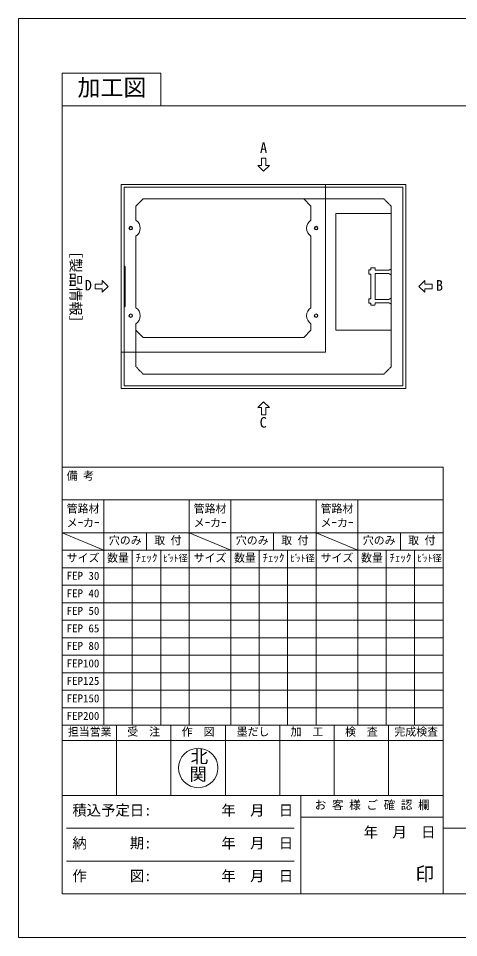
# Model space of a CAD drawing. Units: millimetres, scale not verified. Extents: x -4455 to 4455, y -3150 to 3150.
# Drawn here: x -4455 to -1438, y -3150 to 3150 of the extents above; entities that cross this region are included whole.
import ezdxf
from ezdxf.enums import TextEntityAlignment as Align

# ---------------------------------------------------------------- set-up
doc = ezdxf.new("R2010")
doc.units = ezdxf.units.MM
doc.header["$LTSCALE"] = 20
doc.linetypes.add('LONG_DASHED1', pattern=[7, 6, -1])
for name, color, linetype, lineweight in [('0-0_D-TTL', 7, 'Continuous', 9), ('0-1_Defpoints', 7, 'Continuous', 9), ('0-2_D-TTL-FRAM1', 134, 'Continuous', 9), ('0-3_D-TTL-TXT', 7, 'Continuous', 9), ('0-4_D-STR-TXT', 7, 'Continuous', 9), ('0-5_D-STR', 7, 'Continuous', 9), ('0-8_D-STR-STR1', 7, 'LONG_DASHED1', 9), ('0-A_D-STR-STR3', 2, 'LONG_DASHED1', 9)]:
    doc.layers.add(name, color=color, linetype=linetype, lineweight=lineweight)
doc.styles.add('HG正楷書体-PRO', font='')
doc.styles.add('ＭＳ ゴシック', font='')
doc.styles.get('HG正楷書体-PRO').set_extended_font_data('HG正楷書体-PRO')
doc.styles.get('ＭＳ ゴシック').set_extended_font_data('MS Gothic')

# ---------------------------------------------------------------- blocks, each defined once
blk = doc.blocks.new('A$C4DE05FD1')
at = {"layer": '0-0_D-TTL', "color": 134}
for p, q in [((4000, 79000), (4000, 4000)), ((4000, 76000), (114800, 76000)), ((4000, 4000), (114800, 4000))]:
    blk.add_line(p, q, dxfattribs=at)
blk.add_lwpolyline([(4000, 79000), (13000, 79000), (13000, 76000)], dxfattribs=at)
at = {"layer": '0-1_Defpoints', "color": 134}
for p, q in [((0, 84000), (0, 0)), ((0, 84000), (118800, 84000)), ((0, 0), (118800, 0))]:
    blk.add_line(p, q, dxfattribs=at)
at = {"layer": '0-2_D-TTL-FRAM1'}
blk.add_line((38800, 10000), (114800, 10000), dxfattribs=at)
at = {"layer": '0-3_D-TTL-TXT', "style": 'ＭＳ ゴシック'}
blk.add_text('加工図', height=1539, dxfattribs=at).set_placement((5399.8, 76447.4), align=Align.BOTTOM_LEFT)
blk = doc.blocks.new('A$C4C6C5A58')
at = {"layer": '0-4_D-STR-TXT', "style": 'ＭＳ ゴシック'}
for s, p in [('ﾋﾞ', (0, -118.4)), ('ｯﾄ径', (540.8, -118.4))]:
    blk.add_text(s, height=615.7, dxfattribs=at).set_placement(p, align=Align.BOTTOM_LEFT)
blk = doc.blocks.new('A$C43AD63AA')
at = {"layer": '0-2_D-TTL-FRAM1'}
for p, q in [((0, 20600), (0, 0)), ((3800, 20600), (3800, 0)), ((0, 17600), (11600, 17600)), ((0, 17600), (3800, 16000)), ((7700, 17600), (7700, 16000)), ((0, 16000), (11600, 16000)), ((6400, 16000), (6400, 0)), ((9000, 16000), (9000, 0)), ((0, 14400), (11600, 14400)), ((0, 12800), (11600, 12800)), ((0, 11200), (11600, 11200)), ((0, 9600), (11600, 9600)), ((0, 8000), (11600, 8000)), ((0, 6400), (11600, 6400)), ((0, 4800), (11600, 4800)), ((0, 3200), (11600, 3200)), ((0, 1600), (11600, 1600)), ((0, 0), (11600, 0))]:
    blk.add_line(p, q, dxfattribs=at)
blk.add_lwpolyline([(0, 20600), (11600, 20600), (11600, 0)], dxfattribs=at)
at = {"layer": '0-3_D-TTL-TXT'}
blk.add_blockref('A$C4C6C5A58', (9220, 14896.8), dxfattribs=at)
at = {"layer": '0-3_D-TTL-TXT', "style": 'ＭＳ ゴシック'}
for s, p in [('管路材', (411.8, 19216.2)), ('メｰカｰ', (411.8, 17928.8)), ('穴のみ', (4267.8, 16316.2)), ('取 付', (8408.4, 16316.2)), ('サイズ', (411.8, 14716.2)), ('数量', (4103.9, 14716.2)), ('ﾁｪｯｸ', (6703.9, 14716.2))]:
    blk.add_text(s, height=731.2, dxfattribs=at).set_placement(p, align=Align.BOTTOM_LEFT)
blk = doc.blocks.new('A$C77D93FA8')
at = {"layer": '0-3_D-TTL-TXT', "style": 'ＭＳ ゴシック'}
for s, p in [('FEP 30', (411.8, 13076.2)), ('FEP 40', (411.8, 11476.2)), ('FEP 50', (411.8, 9876.2)), ('FEP 65', (411.8, 8276.2)), ('FEP 80', (411.8, 6676.2)), ('FEP100', (411.8, 5076.2)), ('FEP125', (411.8, 3476.2)), ('FEP150', (411.8, 1876.2)), ('FEP200', (411.8, 276.2))]:
    blk.add_text(s, height=731.2, dxfattribs=at).set_placement(p, align=Align.BOTTOM_LEFT)
blk = doc.blocks.new('A$C70CC1A47')
at = {"layer": '0-8_D-STR-STR1'}
for p, q in [((0, 2820), (120, 2700)), ((120, -2700), (120, 2700)), ((120, -2700), (0, -2820))]:
    blk.add_line(p, q, dxfattribs=at)
blk = doc.blocks.new('A$C5CC9656A')
at = {"layer": '0-5_D-STR'}
for p, q in [((0, -14000), (0, 14000)), ((0, 14000), (39000, 14000)), ((28000, 14000), (28000, -9000)), ((39000, 14000), (39000, -14000)), ((3000, 12000), (2000, 11000)), ((2000, 11000), (2000, 9095.4)), ((26000, 11000), (26000, 9095.4)), ((29400, 10000), (37000, 10000)), ((29400, 10000), (29400, -6000)), ((37000, 10000), (37000, -6000)), ((2000, 6904.6), (2000, -2904.6)), ((26000, 6904.6), (26000, -2904.6)), ((2000, -5095.4), (2000, -6000)), ((2000, -6000), (3000, -7000)), ((26000, -6000), (25000, -7000)), ((26000, -5095.4), (26000, -6000)), ((29400, -6000), (37000, -6000)), ((25000, -7000), (3000, -7000)), ((28000, -9000), (0, -9000)), ((39000, -14000), (0, -14000))]:
    blk.add_line(p, q, dxfattribs=at)
at = {"layer": '0-5_D-STR', "linetype": 'LONG_DASHED1'}
for p, q in [((400, -13600), (400, 13600)), ((400, 13600), (38600, 13600)), ((38600, 13600), (38600, -13600)), ((25000, 12000), (36000, 12000)), ((36000, 12000), (37000, 11000)), ((37000, 11000), (37000, 10000)), ((2000, -6000), (2000, -11000)), ((37000, -6000), (37000, -11000)), ((3000, -12000), (2000, -11000)), ((36000, -12000), (37000, -11000)), ((3000, -12000), (36000, -12000)), ((38600, -13600), (400, -13600))]:
    blk.add_line(p, q, dxfattribs=at)
at = {"layer": '0-5_D-STR'}
blk.add_lwpolyline([(26000, 11000), (25000, 12000), (3000, 12000)], dxfattribs=at)
for centre, radius in [((1300, 8000), 250), ((1300, 8000), 200), ((26700, 8000), 250), ((26700, 8000), 200), ((1300, -4000), 250), ((26700, -4000), 250), ((1300, -4000), 200), ((26700, -4000), 200)]:
    blk.add_circle(centre, radius, dxfattribs=at)
for centre, start, end in [((1300, 8000), 302.57897, 57.42103), ((26700, 8000), 122.57897, 237.42103), ((1300, -4000), 302.57897, 57.42103), ((26700, -4000), 122.57897, 237.42103)]:
    blk.add_arc(centre, 1300, start, end, dxfattribs=at)
at = {"layer": '0-8_D-STR-STR1', "xscale": -1, "rotation": 180}
blk.add_blockref('A$C70CC1A47', (400, 0), dxfattribs=at)
blk = doc.blocks.new('A$C1BF34DBF')
at = {"layer": '0-A_D-STR-STR3'}
for p, q in [((-1635, 0), (-2365, 0)), ((-2365, 0), (-2365, -80)), ((-1635, 0), (-1635, -80)), ((1635, 0), (2365, 0)), ((1635, 0), (1635, -80)), ((2365, 0), (2365, -80)), ((-2220, -300), (-2280, -300)), ((-2220, -2220), (-2220, -300)), ((-1780, -300), (-1720, -300)), ((-1780, -2220), (-1780, -300)), ((1780, -300), (1720, -300)), ((1780, -2220), (1780, -300)), ((2220, -2220), (2220, -300)), ((2220, -300), (2280, -300)), ((-2550, -2780), (-2550, -2260)), ((-2220, -2220), (-2510, -2220)), ((-1780, -2220), (1780, -2220)), ((2220, -2220), (2510, -2220)), ((2550, -2780), (2550, -2260)), ((-2510, -2820), (-2300, -2820)), ((-2300, -2820), (-2300, -3010)), ((-2220, -3090), (-1780, -3090)), ((-1700, -2820), (-1700, -3010)), ((-1700, -2820), (1700, -2820)), ((1700, -2820), (1700, -3010)), ((1780, -3090), (2220, -3090)), ((2300, -2820), (2300, -3010)), ((2510, -2820), (2300, -2820))]:
    blk.add_line(p, q, dxfattribs=at)
for centre, radius, start, end in [((-2679, -327.8), 400, 3.97846, 38.27098), ((-1321, -327.8), 400, 141.72902, 176.02154), ((1321, -327.8), 400, 3.97846, 38.27098), ((2679, -327.8), 400, 141.72902, 176.02154), ((-2510, -2260), 40, 90, 180), ((2510, -2260), 40, 0, 90), ((-2510, -2780), 40, 180, 270), ((-2220, -3010), 80, 180, 270), ((-1780, -3010), 80, 270, 0), ((1780, -3010), 80, 180, 270), ((2220, -3010), 80, 270, 0), ((2510, -2780), 40, 270, 0)]:
    blk.add_arc(centre, radius, start, end, dxfattribs=at)
blk = doc.blocks.new('A$C3F79667E')
at = {"layer": '0-2_D-TTL-FRAM1'}
for p, q in [((0, 58500), (52200, 58500)), ((0, 58500), (0, 0)), ((52200, 58500), (52200, 0)), ((0, 54000), (52200, 54000)), ((0, 23100), (52200, 23100)), ((7457.1, 23100), (7457.1, 13500)), ((14914.3, 23100), (14914.3, 13500)), ((22371.4, 23100), (22371.4, 13500)), ((29828.6, 23100), (29828.6, 13500)), ((37285.7, 23100), (37285.7, 13500)), ((44742.9, 23100), (44742.9, 13500)), ((0, 21000), (52200, 21000)), ((0, 13500), (52200, 13500)), ((32700, 13500), (32700, 0)), ((32700, 10500), (52200, 10500)), ((600, 9000), (31800, 9000)), ((600, 4500), (31800, 4500)), ((0, 0), (52200, 0))]:
    blk.add_line(p, q, dxfattribs=at)
at = {"layer": '0-3_D-TTL-TXT', "style": 'ＭＳ ゴシック'}
for s, height, p in [('備 考', 1097, (617.7, 56424.3)), ('担当営業', 1097, (778, 21342.5)), ('受\u3000注', 1097, (8932.5, 21342.5)), ('作\u3000図', 1097, (16389.7, 21342.5)), ('墨だし', 1097, (23916.5, 21342.5)), ('加\u3000工', 1097, (31303.9, 21342.5)), ('検\u3000査', 1097, (38761.1, 21342.5)), ('完成検査', 1097, (45520.9, 21342.5)), ('お 客 様 ご 確 認 欄', 1155, (34611.9, 11253.3)), ('積込予定日:', 1443, (1401.8, 10301.8)), ('年  月  日', 1443, (41329.9, 7301.8)), ('納\u3000\u3000\u3000期:', 1443, (1401.8, 5801.8)), ('印', 1876, (48431.1, 1218.6)), ('作\u3000\u3000\u3000図:', 1443, (1401.8, 1301.8))]:
    blk.add_text(s, height=height, dxfattribs=at).set_placement(p, align=Align.BOTTOM_LEFT)
blk = doc.blocks.new('A$C13A32EE1')
at = {"layer": '0-4_D-STR-TXT'}
for p, q in [((150, 400), (150, 900)), ((0, 0), (-400, 400)), ((-150, 400), (-400, 400)), ((0, 0), (400, 400)), ((150, 400), (400, 400))]:
    blk.add_line(p, q, dxfattribs=at)
blk.add_lwpolyline([(150, 900), (-150, 900), (-150, 400)], dxfattribs=at)
blk = doc.blocks.new('A$C6DD72556')
at = {"layer": '0-4_D-STR-TXT', "xscale": 2, "yscale": 2}
blk.add_blockref('A$C13A32EE1', (33785.6, -7552.6), dxfattribs=at)
at = {"layer": '0-4_D-STR-TXT', "yscale": 2}
for p, xscale, rotation in [((12485.6, -23352.6), 2, 90), ((55085.6, -23352.6), -2, 270), ((33785.6, -39152.6), -2, 180)]:
    blk.add_blockref('A$C13A32EE1', p, dxfattribs=dict(at, xscale=xscale, rotation=rotation))
at = {"layer": '0-4_D-STR-TXT', "style": 'ＭＳ ゴシック'}
for s, p in [('A', (33296.6, -5484.8)), ('D', (9274.7, -24326.6)), ('B', (57405.2, -24353.6)), ('C', (33250.1, -43131.1))]:
    blk.add_text(s, height=1443, dxfattribs=at).set_placement(p, align=Align.BOTTOM_LEFT)
blk.add_text('［製品情報］', height=1443, rotation=270, dxfattribs=at).set_placement((6897.6, -17510.4), align=Align.BOTTOM_LEFT)
blk = doc.blocks.new('A$C0E0F41D0')
at = {"layer": '0-4_D-STR-TXT'}
blk.add_blockref('A$C6DD72556', (-33785.6, 23352.6), dxfattribs=at)

msp = doc.modelspace()

# ---------------------------------------------------------------- linework, layer by layer
at = {"layer": '0-3_D-TTL-TXT', "color": 1}
msp.add_circle((-3222.86, -1987.5), 135, dxfattribs=at)

# ---------------------------------------------------------------- block references
at = {"layer": '0-0_D-TTL'}
for name, p, xscale, yscale in [('A$C4DE05FD1', (-4455, -3150), 0.075, 0.075), ('A$C3F79667E', (-4155, -2850), 0.05, 0.05)]:
    msp.add_blockref(name, p, dxfattribs=dict(at, xscale=xscale, yscale=yscale))
at = {"layer": '0-2_D-TTL-FRAM1', "xscale": 0.075, "yscale": 0.075}
for p in [(-4155, -1695), (-3285, -1695), (-2415, -1695)]:
    msp.add_blockref('A$C43AD63AA', p, dxfattribs=at)
at = {"layer": '0-3_D-TTL-TXT', "xscale": 0.075, "yscale": 0.075}
msp.add_blockref('A$C77D93FA8', (-4155, -1695), dxfattribs=at)
at = {"layer": '0-5_D-STR', "xscale": 0.05, "yscale": 0.05}
for name, p in [('A$C0E0F41D0', (-2775, 1312.5)), ('A$C5CC9656A', (-3750, 1312.5))]:
    msp.add_blockref(name, p, dxfattribs=at)
at = {"layer": '0-A_D-STR-STR3', "xscale": -0.05, "yscale": 0.05, "rotation": 270}
msp.add_blockref('A$C1BF34DBF', (-1900, 1312.5), dxfattribs=at)

# ---------------------------------------------------------------- texts
at = {"layer": '0-3_D-TTL-TXT', "color": 1, "style": 'HG正楷書体-PRO'}
for s, p in [('北', (-3274.46, -1980.63)), ('関', (-3283.21, -2099.13))]:
    msp.add_text(s, height=87.53, dxfattribs=at).set_placement(p, align=Align.BOTTOM_LEFT)
at = {"layer": '0-3_D-TTL-TXT', "style": 'ＭＳ ゴシック'}
for p in [(-3063.51, -2334.91), (-3063.51, -2559.91), (-3063.51, -2784.91)]:
    msp.add_text('年  月  日', height=72.14, dxfattribs=at).set_placement(p, align=Align.BOTTOM_LEFT)

doc.saveas('drawing.dxf')
